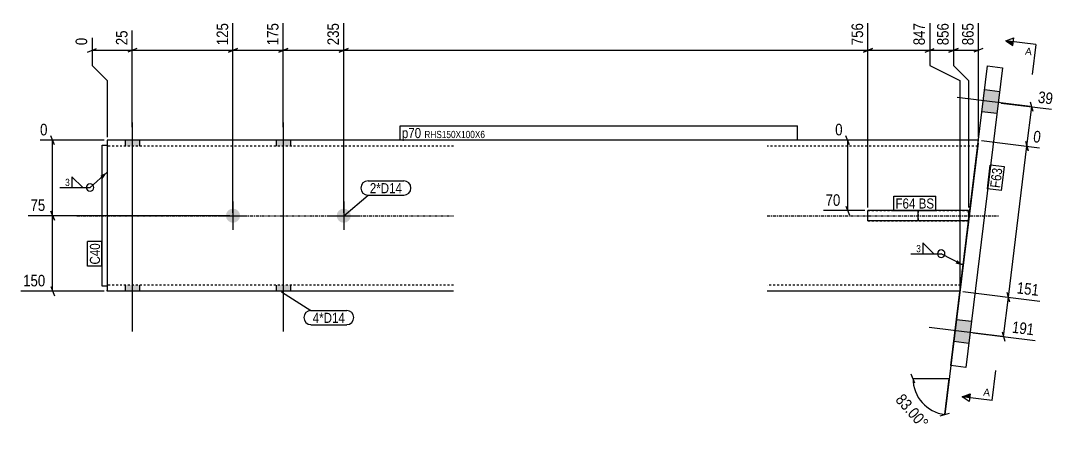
# Model space of a CAD drawing. Header units: millimetres. Extents: x 7 to 19659, y 4 to 477.
# Drawn here: x 18630 to 19659, y 4 to 414 of the extents above; entities that cross this region are included whole.
import ezdxf

# ---------------------------------------------------------------- set-up
doc = ezdxf.new("R2010")
doc.units = ezdxf.units.MM
doc.linetypes.add('DXK_LINE_DOT2', pattern=[3.9198, 1.9599, -1.9599])
doc.linetypes.add('DXK_LINE_DOT3', pattern=[5.9187, 2.979, -0.9799, 0.9799, -0.9799])
for name, color, linetype in [('MÅLSÆTNING', 7, 'Continuous'), ('STÅL', 7, 'Continuous'), ('TEKST', 7, 'Continuous')]:
    doc.layers.add(name, color=color, linetype=linetype)
doc.styles.add('Arial', font='ARIAL.TTF', dxfattribs={"height": 0.2})
doc.styles.add('Arial Narrow', font='ARIALN.TTF', dxfattribs={"height": 0.2})

msp = doc.modelspace()

# ---------------------------------------------------------------- hatches: boundary and pattern name
at = {"layer": 'STÅL', "linetype": 'Continuous'}
for color, points in [(4, [(19599.7, 321.4), (19602.4, 343.2), (19587.5, 345), (19584.8, 323.2)]), (4, [(19599.7, 321.4), (19602.4, 343.2), (19587.5, 345), (19584.8, 323.2)]), (96, [(18747.9, 295), (18733.9, 295), (18733.9, 289), (18747.9, 289)]), (96, [(18747.9, 295), (18733.9, 295), (18733.9, 289), (18747.9, 289)]), (96, [(18897.9, 295), (18883.9, 295), (18883.9, 289), (18897.9, 289)]), (96, [(18897.9, 295), (18883.9, 295), (18883.9, 289), (18897.9, 289)]), (96, [(18840.9, 227, -1), (18840.9, 213, -1)]), (96, [(18950.9, 227, -1), (18950.9, 213, -1)]), (96, [(18747.9, 151), (18733.9, 151), (18733.9, 145), (18747.9, 145)]), (96, [(18747.9, 151), (18733.9, 151), (18733.9, 145), (18747.9, 145)]), (96, [(18897.9, 151), (18883.9, 151), (18883.9, 145), (18897.9, 145)]), (96, [(18897.9, 151), (18883.9, 151), (18883.9, 145), (18897.9, 145)]), (4, [(19571.7, 93.1), (19574.3, 114.9), (19559.4, 116.7), (19556.8, 94.9)]), (4, [(19571.7, 93.1), (19574.3, 114.9), (19559.4, 116.7), (19556.8, 94.9)])]:
    msp.add_hatch(color=color, dxfattribs=at).paths.add_polyline_path(points)
at = {"layer": 'TEKST', "linetype": 'Continuous'}
for color, points in [(30, [(19616, 392.9), (19615.6, 389.1), (19608.6, 393.8)]), (3, [(18709.1, 259.6), (18715.9, 263.2), (18711.6, 256.8)]), (3, [(19560.3, 175.8), (19566.1, 170.7), (19558.6, 172.5)]), (30, [(19573.1, 43), (19572.6, 39.3), (19565.2, 40.2)])]:
    msp.add_hatch(color=color, dxfattribs=at).paths.add_polyline_path(points)

# ---------------------------------------------------------------- linework, layer by layer
at = {"layer": 'MÅLSÆTNING', "color": 7, "linetype": 'Continuous'}
for p, q in [((18740.9, 308), (18740.9, 404)), ((18740.9, 308), (18740.9, 404)), ((18840.9, 223), (18840.9, 411.3)), ((18840.9, 223), (18840.9, 411.3)), ((18890.9, 308), (18890.9, 411.3)), ((18890.9, 308), (18890.9, 411.3)), ((18950.9, 223), (18950.9, 411.3)), ((19471.5, 228), (19471.5, 411.3)), ((19471.5, 228), (19471.5, 411.3)), ((19532.9, 411.3), (19532.9, 369.3)), ((19556.5, 411.3), (19556.5, 369.3)), ((19556.5, 411.3), (19556.5, 369.3)), ((19581.3, 298), (19581.3, 411.3)), ((18700.9, 396.7), (18700.9, 369.3)), ((18696.4, 382.5), (18705.4, 386.1)), ((18700.9, 384.3), (18740.9, 384.3)), ((18745.4, 386.1), (18736.4, 382.5)), ((18745.4, 386.1), (18736.4, 382.5)), ((18740.9, 384.3), (18840.9, 384.3)), ((18845.4, 386.1), (18836.4, 382.5)), ((18836.4, 382.5), (18845.4, 386.1)), ((18840.9, 384.3), (18890.9, 384.3)), ((18895.4, 386.1), (18886.4, 382.5)), ((18886.4, 382.5), (18895.4, 386.1)), ((18890.9, 384.3), (18950.9, 384.3)), ((18946.4, 382.5), (18955.4, 386.1)), ((19476, 386.1), (19467, 382.5)), ((19467, 382.5), (19476, 386.1)), ((19471.5, 384.3), (19532.9, 384.3)), ((19528.4, 382.5), (19537.4, 386.1)), ((19552, 382.5), (19561, 386.1)), ((19556.5, 384.3), (19581.3, 384.3)), ((19585.8, 386.1), (19576.8, 382.5)), ((18700.9, 369.3), (18715.9, 354.3)), ((19532.9, 369.3), (19562.9, 354.3)), ((19532.9, 369.3), (19562.9, 354.3)), ((19556.5, 369.3), (19571.5, 354.3)), ((19556.5, 369.3), (19571.5, 354.3)), ((18715.9, 354.3), (18715.9, 298)), ((19562.9, 354.3), (19562.9, 148)), ((19562.9, 354.3), (19562.9, 148)), ((19571.5, 354.3), (19571.5, 228)), ((19571.5, 354.3), (19571.5, 228)), ((19604, 331.9), (19653.9, 325.8)), ((19635.5, 323.5), (19633.1, 332.9)), ((18663.5, 290.5), (18659.9, 299.5)), ((19453.3, 290.5), (19449.7, 299.5)), ((18712.9, 295), (18649.3, 295)), ((19463, 295), (19439, 295)), ((19451.5, 225), (19451.5, 295)), ((19581, 292), (19547.9, 22.5)), ((19584.3, 294.6), (19641.8, 287.5)), ((19630.7, 284.4), (19628.3, 293.7)), ((19449.7, 229.5), (19453.3, 220.5)), ((18837.9, 220), (18637.6, 220)), ((18663.5, 215.5), (18659.9, 224.5)), ((18661.7, 145), (18661.7, 220)), ((19468.5, 225), (19427.4, 225)), ((18712.9, 145), (18630.3, 145)), ((18659.9, 149.5), (18663.5, 140.5)), ((19565.9, 144.6), (19642.3, 135.2)), ((19606.3, 99.9), (19611.1, 139)), ((19612.3, 134.4), (19609.8, 143.7)), ((19576, 103.6), (19637.5, 96.1)), ((19605, 104.6), (19607.5, 95.2)), ((19518.1, 53.7), (19514.5, 62.7)), ((19516.3, 58.2), (19552.3, 58.2)), ((19547.9, 22.5), (19552.3, 58.2)), ((19543.2, 21.2), (19552.6, 23.7))]:
    msp.add_line(p, q, dxfattribs=at)
msp.add_arc((19552.3, 58.2), 36, 180, 263, dxfattribs=at)
at = {"layer": 'STÅL', "color": 2, "linetype": 'Continuous'}
for p, q in [((19553.8, 71.1), (19590.4, 368.8)), ((19605.3, 367), (19568.7, 69.2)), ((19590.4, 368.8), (19605.3, 367)), ((18710.9, 290), (18715.9, 290)), ((18710.9, 150), (18710.9, 290)), ((19059.9, 295), (18715.9, 295)), ((18715.9, 295), (18715.9, 145.9)), ((19581.3, 295), (19371.5, 295)), ((19471.5, 215), (19471.5, 225)), ((19571.5, 225), (19471.5, 225)), ((19521.5, 215), (19521.5, 225)), ((19571.5, 225), (19571.5, 215)), ((19571.5, 215), (19471.5, 215)), ((18715.9, 150), (18710.9, 150)), ((18715.9, 145), (18715.9, 145.9)), ((19059.9, 145), (18715.9, 145)), ((19562.9, 145), (19371.5, 145)), ((19568.7, 69.2), (19553.8, 71.1))]:
    msp.add_line(p, q, dxfattribs=at)
at = {"layer": 'STÅL', "color": 4, "linetype": 'Continuous'}
for p, q in [((19602.4, 343.2), (19587.5, 345)), ((19602.4, 343.2), (19587.5, 345)), ((19632.8, 328.4), (19560.3, 337.3)), ((19632.8, 328.4), (19560.3, 337.3)), ((19599.7, 321.4), (19584.8, 323.2)), ((19599.7, 321.4), (19584.8, 323.2)), ((19574.3, 114.9), (19559.4, 116.7)), ((19574.3, 114.9), (19559.4, 116.7)), ((19604.8, 100.1), (19532.3, 109)), ((19604.8, 100.1), (19532.3, 109)), ((19571.7, 93.1), (19556.8, 94.9)), ((19571.7, 93.1), (19556.8, 94.9))]:
    msp.add_line(p, q, dxfattribs=at)
at = {"layer": 'STÅL', "color": 96, "linetype": 'Continuous'}
for p, q in [((18740.9, 312.5), (18740.9, 105)), ((18740.9, 312.5), (18740.9, 105)), ((18890.9, 312.5), (18890.9, 105)), ((18890.9, 312.5), (18890.9, 105)), ((18733.9, 295), (18733.9, 289)), ((18733.9, 295), (18733.9, 289)), ((18747.9, 295), (18747.9, 289)), ((18747.9, 295), (18747.9, 289)), ((18883.9, 295), (18883.9, 289)), ((18883.9, 295), (18883.9, 289)), ((18897.9, 295), (18897.9, 289)), ((18897.9, 295), (18897.9, 289)), ((18840.9, 234), (18840.9, 206)), ((18950.9, 234), (18950.9, 206)), ((18826.9, 220), (18854.9, 220)), ((18936.9, 220), (18964.9, 220)), ((18733.9, 151), (18733.9, 145)), ((18733.9, 151), (18733.9, 145)), ((18747.9, 151), (18747.9, 145)), ((18747.9, 151), (18747.9, 145)), ((18883.9, 151), (18883.9, 145)), ((18883.9, 151), (18883.9, 145)), ((18897.9, 151), (18897.9, 145)), ((18897.9, 151), (18897.9, 145))]:
    msp.add_line(p, q, dxfattribs=at)
at = {"layer": 'STÅL', "color": 7, "linetype": 'DXK_LINE_DOT2'}
for p, q in [((18715.9, 290), (18715.9, 150)), ((19059.9, 289), (18715.9, 289)), ((19580.6, 289), (19371.5, 289)), ((19562.9, 145), (19581.3, 295)), ((19471.5, 215), (19471.5, 225)), ((19471.5, 225), (19571.5, 225)), ((19521.5, 225), (19521.5, 215)), ((19571.5, 215), (19571.5, 225)), ((19471.5, 215), (19571.5, 215)), ((19059.9, 151), (18715.9, 151)), ((19563.6, 151), (19371.5, 151))]:
    msp.add_line(p, q, dxfattribs=at)
at = {"layer": 'STÅL', "color": 7, "linetype": 'DXK_LINE_DOT3'}
for p, q in [((18685.9, 220), (19059.9, 220)), ((19371.5, 220), (19602.1, 220))]:
    msp.add_line(p, q, dxfattribs=at)
at = {"layer": 'TEKST', "color": 30, "linetype": 'Continuous'}
for p, q in [((19608.6, 393.8), (19616.5, 396.6)), ((19608.6, 393.8), (19615.6, 389.1)), ((19615.6, 389.1), (19616.5, 396.6)), ((19565.2, 40.2), (19573.1, 43)), ((19573.1, 43), (19572.1, 35.5)), ((19572.1, 35.5), (19565.2, 40.2))]:
    msp.add_line(p, q, dxfattribs=at)
at = {"layer": 'TEKST', "color": 3, "linetype": 'Continuous'}
for p, q in [((18715.9, 263.2), (18699, 248)), ((19566.1, 170.7), (19544.3, 182.2))]:
    msp.add_line(p, q, dxfattribs=at)
for centre, start, end in [((18699, 248), 90, 270), ((18699, 248), 270, 90), ((19544.3, 182.2), 90, 270), ((19544.3, 182.2), 270, 90)]:
    msp.add_arc(centre, 3.75, start, end, dxfattribs=at)

# ---------------------------------------------------------------- wipeouts: each hides what was drawn before it
at = {"color": 0, "linetype": 'Continuous'}
msp.add_wipeout([(19634, 379.3), (19634.9, 386.8), (19628.3, 387.6), (19627.4, 380.1)], dxfattribs=at).dxf.layer = 'TEKST'
at = {"color": 0}
for points in [[(18679.3, 248.9), (18679.3, 257.6), (18673.6, 257.6), (18673.6, 248.9)], [(19008.8, 242.3), (19008.8, 252.8), (18976.8, 252.8), (18976.8, 242.3)], [(19524.7, 183.1), (19524.7, 191.8), (19518.9, 191.8), (19518.9, 183.1)], [(18952.1, 113.5), (18952.1, 124), (18920.1, 124), (18920.1, 113.5)]]:
    msp.add_wipeout(points, dxfattribs=at).dxf.layer = 'TEKST'

# ---------------------------------------------------------------- next in the draw order: linework, layer by layer
at = {"layer": 'TEKST', "color": 7, "linetype": 'Continuous'}
for q in [(19608.6, 393.8), (19634.7, 360.3)]:
    msp.add_line((19638.4, 390.1), q, dxfattribs=at)
at = {"layer": 'TEKST', "color": 3, "linetype": 'Continuous'}
for p, q in [((18691.6, 248), (18680.9, 258.7)), ((18680.9, 258.7), (18680.9, 248)), ((18668.9, 248), (18699, 248)), ((18680.9, 248), (18691.6, 248)), ((19536.9, 182.2), (19526.2, 192.9)), ((19526.2, 192.9), (19526.2, 182.2)), ((19514.2, 182.2), (19544.3, 182.2)), ((19526.2, 182.2), (19536.9, 182.2))]:
    msp.add_line(p, q, dxfattribs=at)

# ---------------------------------------------------------------- next in the draw order: texts
at = {"layer": 'TEKST', "color": 3, "linetype": 'Continuous', "style": 'Arial'}
msp.add_text('A', height=7.16, rotation=-7.0015, dxfattribs=at).set_placement((19627.4, 380.1))
at = {"layer": 'TEKST', "color": 3, "style": 'Arial Narrow'}
for p in [(18674.2, 249.5), (19519.5, 183.7)]:
    msp.add_text('3', height=7.16, dxfattribs=at).set_placement(p)

# ---------------------------------------------------------------- next in the draw order: wipeouts: each hides what was drawn before it
at = {"color": 0, "linetype": 'Continuous'}
for points, layer in [([(18838.5, 413.7), (18821.7, 413.7), (18821.7, 387), (18838.5, 387)], 'MÅLSÆTNING'), ([(18888.5, 413.7), (18871.7, 413.7), (18871.7, 387), (18888.5, 387)], 'MÅLSÆTNING'), ([(18948.5, 413.7), (18931.7, 413.7), (18931.7, 387), (18948.5, 387)], 'MÅLSÆTNING'), ([(19530.5, 413.7), (19513.7, 413.7), (19513.7, 387), (19530.5, 387)], 'MÅLSÆTNING'), ([(19578.9, 413.7), (19562.1, 413.7), (19562.1, 387), (19578.9, 387)], 'MÅLSÆTNING'), ([(18738.5, 406.4), (18721.7, 406.4), (18721.7, 387), (18738.5, 387)], 'MÅLSÆTNING'), ([(18698.5, 399.1), (18681.7, 399.1), (18681.7, 387), (18698.5, 387)], 'MÅLSÆTNING'), ([(19448.8, 297.4), (19448.8, 314.2), (19436.6, 314.2), (19436.6, 297.4)], 'MÅLSÆTNING'), ([(18656.8, 222.4), (18656.8, 239.2), (18637.4, 239.2), (18637.4, 222.4)], 'MÅLSÆTNING'), ([(19446.6, 227.4), (19446.6, 244.2), (19427.1, 244.2), (19427.1, 227.4)], 'MÅLSÆTNING'), ([(18656.8, 147.4), (18656.8, 164.2), (18630.1, 164.2), (18630.1, 147.4)], 'MÅLSÆTNING'), ([(19642.8, 137.6), (19644.8, 154.2), (19618.3, 157.5), (19616.2, 140.8)], 'MÅLSÆTNING'), ([(19638, 98.4), (19640, 115.1), (19613.5, 118.4), (19611.4, 101.7)], 'MÅLSÆTNING'), ([(19592.4, 40.6), (19593.3, 48.1), (19586.7, 48.9), (19585.8, 41.4)], 'TEKST')]:
    msp.add_wipeout(points, dxfattribs=at).dxf.layer = layer
at = {"color": 0}
for points, layer in [([(19524.1, 3.8), (19536.7, 14.9), (19507.4, 48), (19494.8, 36.9)], 'MÅLSÆTNING'), ([(19027.8, 297.1), (19027.8, 307.6), (19008.6, 307.6), (19008.6, 297.1)], 'TEKST'), ([(19605.1, 266.8), (19594.7, 268.1), (19592.2, 248.4), (19602.7, 247.1)], 'TEKST'), ([(19008.8, 242.3), (19008.8, 252.8), (18976.8, 252.8), (18976.8, 242.3)], 'TEKST'), ([(19518.7, 227.1), (19518.7, 237.6), (19498.9, 237.6), (19498.9, 227.1)], 'TEKST'), ([(18708.8, 192.6), (18698.3, 192.6), (18698.3, 171.5), (18708.8, 171.5)], 'TEKST'), ([(18952.1, 113.5), (18952.1, 124), (18920.1, 124), (18920.1, 113.5)], 'TEKST')]:
    msp.add_wipeout(points, dxfattribs=at).dxf.layer = layer

# ---------------------------------------------------------------- next in the draw order: linework, layer by layer
at = {"layer": 'MÅLSÆTNING', "color": 7, "linetype": 'Continuous'}
for p, q in [((18950.9, 223), (18950.9, 411.3)), ((19532.9, 411.3), (19532.9, 369.3)), ((18955.4, 386.1), (18946.4, 382.5)), ((18950.9, 384.3), (19471.5, 384.3)), ((19528.4, 382.5), (19537.4, 386.1)), ((19532.9, 384.3), (19556.5, 384.3)), ((19561, 386.1), (19552, 382.5)), ((18661.7, 220), (18661.7, 295)), ((19611.1, 139), (19629.5, 289)), ((18837.9, 220), (18637.6, 220)), ((18659.9, 224.5), (18663.5, 215.5)), ((19565.9, 144.6), (19642.3, 135.2)), ((19609.8, 143.7), (19612.3, 134.4))]:
    msp.add_line(p, q, dxfattribs=at)
at = {"layer": 'TEKST', "color": 7, "linetype": 'Continuous'}
for p, q in [((18975, 254.6), (19010.6, 254.6)), ((18950.9, 220), (18975, 240.5)), ((18975, 240.5), (19010.6, 240.5)), ((18889.2, 144.4), (18918.3, 125.8)), ((18918.3, 125.8), (18953.9, 125.8)), ((18918.3, 111.7), (18953.9, 111.7)), ((19594.9, 36.5), (19598.6, 66.3)), ((19594.9, 36.5), (19565.2, 40.2))]:
    msp.add_line(p, q, dxfattribs=at)
for centre, start, end in [((18975, 247.5), 90, 270), ((19010.6, 247.5), 270, 90), ((18918.3, 118.8), 90, 270), ((18953.9, 118.8), 270, 90)]:
    msp.add_arc(centre, 7.05, start, end, dxfattribs=at)

# ---------------------------------------------------------------- next in the draw order: texts
at = {"layer": 'MÅLSÆTNING', "color": 3, "linetype": 'Continuous', "style": 'Arial Narrow'}
for s, height, rotation, p in [('25', 11.45, 90.0002, (18736.1, 389.4)), ('125', 11.45, 90.0002, (18836.1, 389.4)), ('175', 11.45, 90.0002, (18886.1, 389.4)), ('235', 11.45, 90.0002, (18946.1, 389.4)), ('847', 11.45, 90.0002, (19528.1, 389.4)), ('865', 11.45, 90.0002, (19576.5, 389.4)), ('0', 11.5, 90.0002, (18696.1, 389.4)), ('151', 11.45, -7.0015, (19618.9, 142.9)), ('191', 11.45, -7.0015, (19614.1, 103.8))]:
    msp.add_text(s, height=height, rotation=rotation, dxfattribs=at).set_placement(p)
for s, height, p in [('0', 11.5, (19439, 299.8)), ('70', 11.45, (19429.5, 229.8)), ('75', 11.45, (18639.8, 224.8)), ('150', 11.45, (18632.5, 149.8))]:
    msp.add_text(s, height=height, dxfattribs=at).set_placement(p)
at = {"layer": 'MÅLSÆTNING', "color": 3, "style": 'Arial Narrow'}
msp.add_text('83.00°', height=11.45, rotation=-48.5009, dxfattribs=at).set_placement((19498.2, 36.6))
at = {"layer": 'TEKST', "color": 3, "style": 'Arial Narrow'}
for s, p in [('2*D14', (18976.8, 242.3)), ('4*D14', (18920.1, 113.5))]:
    msp.add_text(s, height=10.02, dxfattribs=at).set_placement(p)
at = {"layer": 'TEKST', "color": 3, "linetype": 'Continuous', "style": 'Arial'}
msp.add_text('A', height=7.16, rotation=-7.0015, dxfattribs=at).set_placement((19585.8, 41.4))

# ---------------------------------------------------------------- next in the draw order: wipeouts: each hides what was drawn before it
at = {"color": 0}
for points in [[(19027.8, 297.1), (19027.8, 307.6), (19008.6, 307.6), (19008.6, 297.1)], [(19605.1, 266.8), (19594.7, 268.1), (19592.2, 248.4), (19602.7, 247.1)], [(19518.7, 227.1), (19518.7, 237.6), (19498.9, 237.6), (19498.9, 227.1)], [(18708.8, 192.6), (18698.3, 192.6), (18698.3, 171.5), (18708.8, 171.5)]]:
    msp.add_wipeout(points, dxfattribs=at).dxf.layer = 'TEKST'

# ---------------------------------------------------------------- next in the draw order: linework, layer by layer
at = {"layer": 'TEKST', "color": 7, "linetype": 'Continuous'}
for p, q in [((19006.8, 295.3), (19006.8, 309.4)), ((19590.2, 246.8), (19593.1, 270.1)), ((19607.1, 268.4), (19593.1, 270.1)), ((19604.2, 245.1), (19607.1, 268.4)), ((19497.1, 225.3), (19497.1, 239.4)), ((19604.2, 245.1), (19590.2, 246.8)), ((18696.5, 169.7), (18696.5, 194.4)), ((18710.6, 194.4), (18696.5, 194.4)), ((18710.6, 169.7), (18710.6, 194.4)), ((18710.6, 169.7), (18696.5, 169.7))]:
    msp.add_line(p, q, dxfattribs=at)

# ---------------------------------------------------------------- next in the draw order: texts
at = {"layer": 'TEKST', "color": 3, "style": 'Arial Narrow'}
for s, rotation, p in [('F63', 82.9987, (19602.7, 247.1)), ('C40', 90.0002, (18708.8, 171.5))]:
    msp.add_text(s, height=10.02, rotation=rotation, dxfattribs=at).set_placement(p)

# ---------------------------------------------------------------- next in the draw order: wipeouts: each hides what was drawn before it
at = {"color": 0, "linetype": 'Continuous'}
for points in [[(19469.1, 413.7), (19452.3, 413.7), (19452.3, 387), (19469.1, 387)], [(19554.1, 413.7), (19537.3, 413.7), (19537.3, 387), (19554.1, 387)], [(18659, 297.4), (18659, 314.2), (18646.9, 314.2), (18646.9, 297.4)], [(19644.5, 289.6), (19646.5, 306.3), (19634.5, 307.8), (19632.5, 291.1)]]:
    msp.add_wipeout(points, dxfattribs=at).dxf.layer = 'MÅLSÆTNING'
at = {"color": 0}
for points in [[(19399.9, 297.1), (19399.9, 304.6), (19031, 304.6), (19031, 297.1)], [(19537.2, 227.1), (19537.2, 237.6), (19521.9, 237.6), (19521.9, 227.1)]]:
    msp.add_wipeout(points, dxfattribs=at).dxf.layer = 'TEKST'

# ---------------------------------------------------------------- next in the draw order: linework, layer by layer
at = {"layer": 'MÅLSÆTNING', "color": 7, "linetype": 'Continuous'}
for p, q in [((19629.5, 289), (19634.3, 328.2)), ((19584.3, 294.6), (19641.8, 287.5)), ((19628.3, 293.7), (19630.7, 284.4))]:
    msp.add_line(p, q, dxfattribs=at)

# ---------------------------------------------------------------- next in the draw order: texts
at = {"layer": 'MÅLSÆTNING', "color": 3, "linetype": 'Continuous', "style": 'Arial Narrow'}
for s, height, rotation, p in [('756', 11.45, 90.0002, (19466.7, 389.4)), ('856', 11.45, 90.0002, (19551.7, 389.4)), ('0', 11.5, -7.0015, (19635.2, 293.2))]:
    msp.add_text(s, height=height, rotation=rotation, dxfattribs=at).set_placement(p)
msp.add_text('0', height=11.5, dxfattribs=at).set_placement((18649.3, 299.8))

# ---------------------------------------------------------------- next in the draw order: wipeouts: each hides what was drawn before it
at = {"color": 0}
for points in [[(19399.9, 297.1), (19399.9, 304.6), (19031, 304.6), (19031, 297.1)], [(19537.2, 227.1), (19537.2, 237.6), (19521.9, 237.6), (19521.9, 227.1)]]:
    msp.add_wipeout(points, dxfattribs=at).dxf.layer = 'TEKST'

# ---------------------------------------------------------------- next in the draw order: linework, layer by layer
at = {"layer": 'TEKST', "color": 7, "linetype": 'Continuous'}
for p, q in [((19006.8, 309.4), (19401.7, 309.4)), ((19401.7, 295.3), (19401.7, 309.4)), ((19006.8, 295.3), (19401.7, 295.3)), ((19497.1, 239.4), (19539, 239.4)), ((19539, 225.3), (19539, 239.4)), ((19497.1, 225.3), (19539, 225.3))]:
    msp.add_line(p, q, dxfattribs=at)

# ---------------------------------------------------------------- next in the draw order: texts
at = {"layer": 'TEKST', "color": 3, "style": 'Arial Narrow'}
for s, height, p in [('p70', 10.02, (19008.6, 297.1)), ('RHS150X100X6', 7.158, (19031, 297.1)), ('F64', 10.02, (19498.9, 227.1)), ('BS', 10.02, (19521.9, 227.1))]:
    msp.add_text(s, height=height, dxfattribs=at).set_placement(p)

# ---------------------------------------------------------------- next in the draw order: wipeouts: each hides what was drawn before it
at = {"color": 0, "linetype": 'Continuous'}
msp.add_wipeout([(19656.6, 327.9), (19658.6, 344.5), (19639.3, 346.9), (19637.3, 330.2)], dxfattribs=at).dxf.layer = 'MÅLSÆTNING'

# ---------------------------------------------------------------- next in the draw order: texts
at = {"layer": 'MÅLSÆTNING', "color": 3, "linetype": 'Continuous', "style": 'Arial Narrow'}
msp.add_text('39', height=11.45, rotation=-7.0015, dxfattribs=at).set_placement((19640, 332.3))

doc.saveas('drawing.dxf')
